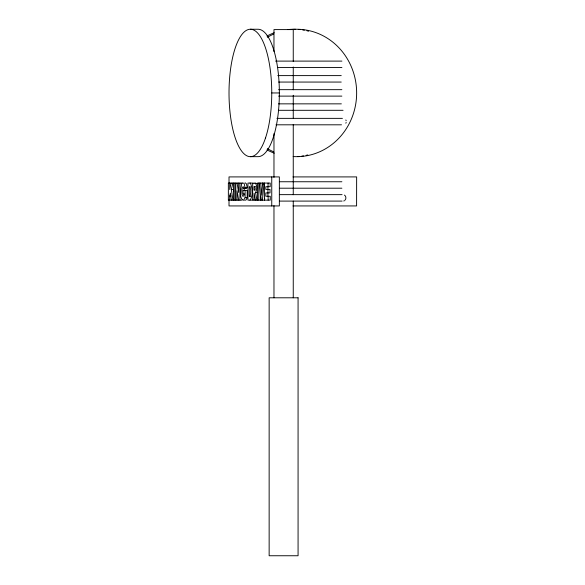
<?xml version="1.0" encoding="UTF-8"?>
<svg xmlns="http://www.w3.org/2000/svg" width="585" height="585" viewBox="0 0 585 585"><rect width="100%" height="100%" fill="white"/><g stroke="black" fill="none" stroke-linecap="round" stroke-linejoin="round"><path stroke-width="0.88" d="M244.15 190.33L244.281 188.421M262.665 183.068L261.7 195.353L260.72 183.068M262.416 200.143L264.032 183.068M264.53 200.143L264.698 198.344M231.112 183.068L229.7 189.518L229.7 183.068M229.7 200.143L229.7 195.975L230.395 193.123L231.316 200.143M232.969 200.143L231.309 189.511L232.896 183.068M245.1 190.403L245.1 197.686L243.55 200.289C238.607 198.578 241.02 188.487 241.561 184.202A5.053 1.696 -90 0 1 242.344 182.981L244.099 183.288L245.042 187.609L243.748 188.516L243.258 186.652C241.225 186.652 241.342 199.631 243.923 195.565L243.923 193.957M244.435 193.957L243.024 193.957L243.024 190.403L247.214 190.403L247.214 197.686L246.161 199.858L244.705 200.37M256.947 200.143L255.543 192.604C257.02 189.92 257.21 185.701 255.462 183.171L254.914 183.068M252.859 199.675L252.055 200.143L247.945 200.143L247.945 183.068L252.055 183.068L253.012 183.697M243.748 188.516L245.861 188.516L247.155 187.609L246.534 183.939L245.13 182.776M254.585 189.986L255.25 188.224L254.614 186.513M249.941 200.143C253.327 195.938 252.42 188.099 250.475 183.222L249.941 183.068M249.619 196.26L249.978 196.172C250.76 193.511 251.389 189.204 249.627 186.937M250.387 29.25L257.978 29.25A63.706 21.367 90 0 1 279.352 92.956A63.706 21.367 90 0 1 257.978 156.663L250.387 156.663M275.557 61.103L341.918 61.103M277.378 67.553L341.918 67.553M277.751 75.611L341.238 75.611M278.657 82.061L341.238 82.061M278.628 89.666L341.867 89.666M271.754 92.956L279.352 92.956M278.628 96.115L341.867 96.115M278.482 103.852L341.362 103.852M278.35 110.302L343.059 110.302M276.924 118.36L342.415 118.36M276.01 124.81L341.508 124.81M292.99 176.911L356.645 176.911L356.594 205.935L292.968 205.935M279.784 181.752L341.881 181.752M242.058 183.068L228.355 183.068L228.355 200.143L242.058 200.143M255.433 186.513L254.022 186.513L254.022 189.986L255.433 189.986M250.702 186.937L249.29 186.937L249.29 196.26L250.702 196.26M245.042 187.609L247.155 187.609M279.784 188.202L341.881 188.202M231.309 189.511L233.422 189.511L233.7 191.28M255.543 192.604L257.663 192.604M279.754 194.644L342.079 194.644M229.7 195.975L231.112 195.975M245.1 197.686L247.214 197.686M279.754 201.094L342.079 201.094M257.978 183.485L252.669 183.068L252.669 200.143L270.248 200.143L270.248 196.275L265.817 196.275L265.817 192.911L270.021 192.911L270.021 189.423L265.817 189.423L265.817 186.71L270.182 186.71L270.182 183.068L257.437 183.068L257.437 200.143M238.68 200.143L237.049 190.768L237.049 200.143M237.042 183.068L238.68 192.516L238.68 183.068M255.433 200.143L254.139 193.211L254.022 200.143M245.751 187.668L245.861 188.516M259.316 183.068L260.961 200.143M262.833 183.068L262.979 184.823M293.253 61.52L293.253 29.594L273.97 29.594L273.97 51.487M293.253 66.99L293.253 89.797M293.253 95.275L293.253 118.082M293.253 124.466L293.253 194.71M293.253 201.094L293.253 297.794M273.97 133.585L273.97 177.379M273.97 205.657L273.97 297.794M271.754 176.911L271.754 205.935M268.135 196.275L268.135 200.143M268.069 183.068L268.069 186.71M267.93 186.71L267.93 196.275M264.471 183.068L264.471 200.143M260.895 196.545L260.895 200.143M258.782 183.068L258.782 200.143M239.945 183.068L239.945 200.143M235.784 183.068L235.784 200.143M234.812 183.068L234.812 200.143M233.466 183.068L233.466 200.143M229.013 183.259L229.013 176.911L279.352 176.911L279.352 205.935L229.013 205.935L229.013 199.587M290.533 29.579A63.706 60.014 -90 0 1 356.631 91.567A63.706 60.014 -90 0 1 293.151 156.561M273.656 151.815A63.706 60.014 -90 0 1 267.367 148.583M267.367 37.33A63.706 60.014 -90 0 1 273.656 34.098M298.27 29.418A63.706 60.014 -90 0 1 300.01 29.579M302.628 29.923A63.706 60.014 -90 0 1 304.354 30.223M306.928 30.764A63.706 60.014 -90 0 1 308.617 31.188M307.776 154.945A63.706 60.014 -90 0 1 306.072 155.347M303.491 155.851A63.706 60.014 -90 0 1 301.758 156.122M299.14 156.422A63.706 60.014 -90 0 1 297.392 156.561M274.233 153.138A63.706 60.014 -90 0 1 266.972 149.877M266.972 36.036A63.706 60.014 -90 0 1 274.233 32.775M287.835 29.579A63.706 60.014 -90 0 1 295.652 29.279M345.852 119.976A3.225 2.91 -90 0 1 346.137 120.751M346.137 122.419A3.225 2.91 -90 0 1 345.852 123.201M344.441 195.083A3.225 2.91 -90 0 1 345.04 200.15M344.441 200.662A3.225 2.91 -90 0 1 343.731 200.984M298.072 297.794L269.144 297.794L269.144 555.75L298.072 555.75L298.072 297.794M265.495 138.009A63.706 21.367 -90 0 0 255.916 31.422A63.706 21.367 -90 0 0 229.744 109.446A63.706 21.367 -90 0 0 265.495 138.009"/></g></svg>
